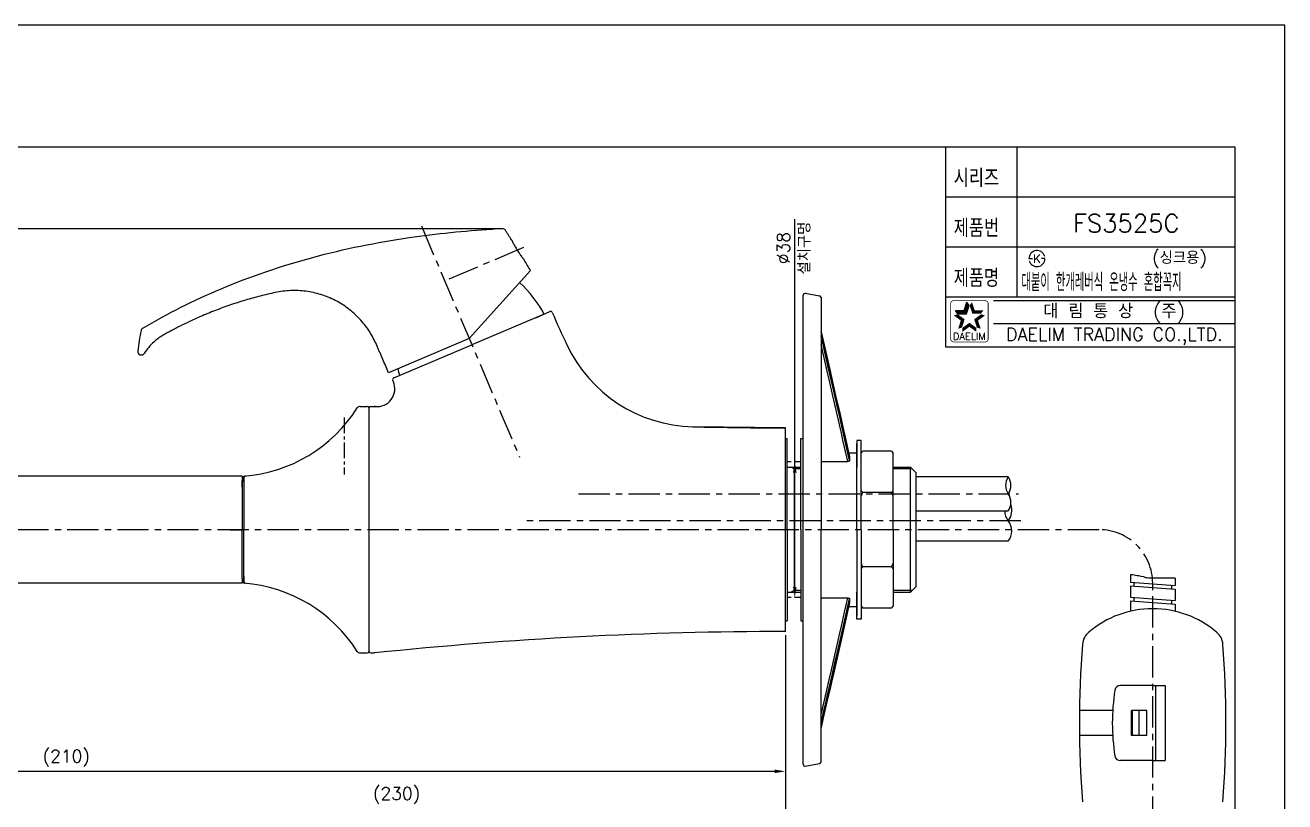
# Model space of a CAD drawing. Extents: x 21862 to 22456, y -9051 to -8631.
# Drawn here: x 22103.8 to 22456.3, y -8847.9 to -8630.6 of the extents above; entities that cross this region are included whole.
import ezdxf
from ezdxf.enums import TextEntityAlignment as Align

# ---------------------------------------------------------------- set-up
doc = ezdxf.new("R2010")
doc.units = 0
doc.header["$LTSCALE"] = 7
doc.header["$MEASUREMENT"] = 0
doc.linetypes.add('CENTER', pattern=[2, 1.25, -0.25, 0.25, -0.25])
doc.linetypes.add('HIDDEN', pattern=[0.375, 0.25, -0.125])
doc.layers.get('0').update_dxf_attribs({"color": 2, "linetype": 'CONTINUOUS'})
for name, color, linetype in [('00_COMPONENTS', 7, 'CONTINUOUS'), ('CL', 1, 'CENTER'), ('D', 2, 'CONTINUOUS'), ('DIM', 2, 'CONTINUOUS'), ('DWG', 7, 'CONTINUOUS'), ('HD', 3, 'HIDDEN')]:
    doc.layers.add(name, color=color, linetype=linetype)
doc.styles.add('GHS', font='romans', dxfattribs={"bigfont": 'ghs'})
doc.styles.add('HAN', font='TXT.shx', dxfattribs={"bigfont": 'GHS.shx'})
doc.styles.add('ROMANS', font='romans')

# ---------------------------------------------------------------- blocks, each defined once
blk = doc.blocks.new('KS')
at = {"layer": 'D'}
for p, q in [((-2.25, 0), (-1.75, 0)), ((-1.75, 0), (-1.25, 0)), ((1.75, 0), (1.25, 0)), ((2.25, 0), (1.75, 0))]:
    blk.add_line(p, q, dxfattribs=at)
for start, end in [(15, 180), (195, 0)]:
    blk.add_arc((0, 0), 2.25, start, end, dxfattribs=at)
at = {"layer": 'D', "style": 'HAN'}
blk.add_text('K', height=2.39, dxfattribs=at).set_placement((0, 0), align=Align.MIDDLE)
blk = doc.blocks.new('BORDER')
for p, q in [((1, 1), (0, 1)), ((1, 0), (1, 1))]:
    blk.add_line(p, q)
blk = doc.blocks.new('양식')
at = {"color": 4}
for p, q in [((1219, 386), (1768, 386)), ((1768, 386), (1768, 11))]:
    blk.add_line(p, q, dxfattribs=at)
at = {"color": 7}
for p, q in [((1687, 386), (1687, 330)), ((1707, 386), (1707, 344)), ((1687, 372), (1768, 372)), ((1687, 358), (1768, 358)), ((1687, 344), (1768, 344)), ((1687, 330), (1768, 330))]:
    blk.add_line(p, q, dxfattribs=at)
at = {"color": 2}
for p, q in [((1692.24, 340.18), (1692.99, 342.49)), ((1693.65, 341.57), (1692.99, 342.49)), ((1689.81, 340.18), (1692.24, 340.18)), ((1690.48, 339.27), (1689.81, 340.18)), ((1690.48, 339.27), (1692.9, 339.27)), ((1692.9, 339.27), (1693.65, 341.57))]:
    blk.add_line(p, q, dxfattribs=at)
at = {"color": 2, "linetype": 'Continuous'}
for p, q in [((1700.5, 343), (1768, 343)), ((1700.5, 336.5), (1768, 336.5))]:
    blk.add_line(p, q, dxfattribs=at)
at = {"color": 2, "linetype": 'Continuous', "const_width": 0.2}
for points in [[(1688.48, 342.13, -0.414214), (1689.23, 342.88)], [(1688.48, 332.13), (1688.48, 342.13, -1)], [(1689.23, 342.88), (1698.23, 342.88, -0.414214), (1698.98, 342.13, 0.043396)], [(1698.98, 342.13), (1698.98, 332.13, -0.414214), (1698.23, 331.38)], [(1698.23, 331.38), (1689.48, 331.38, -0.414214), (1688.48, 332.13, 0.672398)]]:
    blk.add_lwpolyline(points, format="xyb", dxfattribs=at)
at = {"color": 2}
for points in [[(1692.24, 340.18), (1692.9, 339.27), (1692.99, 342.49), (1693.65, 341.57)], [(1694.47, 342.49), (1693.8, 341.57), (1695.22, 340.18), (1694.55, 339.27)], [(1691.32, 337.35), (1692.4, 337.7), (1689.36, 338.78), (1690.43, 339.13)], [(1689.81, 340.18), (1690.48, 339.27), (1692.24, 340.18), (1692.9, 339.27)], [(1695.22, 340.18), (1694.55, 339.27), (1697.64, 340.18), (1696.98, 339.27)], [(1698.1, 338.78), (1697.02, 339.13), (1696.14, 337.35), (1695.06, 337.7)], [(1690.57, 335.05), (1691.65, 335.4), (1691.32, 337.35), (1692.4, 337.7)], [(1693.73, 335.6), (1693.73, 336.73), (1691.77, 334.18), (1691.77, 335.31)], [(1695.69, 334.18), (1695.69, 335.31), (1693.73, 335.6), (1693.73, 336.73)], [(1696.14, 337.35), (1695.06, 337.7), (1696.89, 335.05), (1695.81, 335.4)]]:
    blk.add_solid(points, dxfattribs=at)
at = {"xscale": 594, "yscale": 420, "zscale": 594}
blk.add_blockref('BORDER', (1188, 0), dxfattribs=at)
at = {"layer": 'DIM', "color": 4}
blk.add_blockref('KS', (1712.63, 354.68), dxfattribs=at)
at = {"color": 7, "linetype": 'Continuous'}
for s, height, style, p in [('대 림 통 상  (주)', 4, 'GHS', (1734.26, 339.7)), ('DAELIM TRADING CO.,LTD.', 3.6, 'ROMANS', (1734.26, 332.93))]:
    blk.add_text(s, height=height, dxfattribs=dict(at, style=style)).set_placement(p, align=Align.MIDDLE)
at = {"color": 2, "linetype": 'Continuous', "style": 'ROMANS'}
blk.add_text('DAELIM', height=2, dxfattribs=at).set_placement((1693.73, 331.93), align=Align.CENTER)
at = {"layer": 'DIM', "style": 'GHS', "width": 0.8}
for s, p in [('시리즈', (1689.34, 374.73)), ('제품번', (1689.34, 360.73)), ('제품명', (1689.34, 346.73))]:
    blk.add_text(s, height=5, dxfattribs=at).set_placement(p)

msp = doc.modelspace()

# ---------------------------------------------------------------- linework, layer by layer
at = {"color": 7, "linetype": 'Continuous'}
for p, q in [((22316.53, -8746.24), (22317.03, -8746.24)), ((22317.03, -8771.74), (22317.03, -8746.24)), ((22320.83, -8771.74), (22320.83, -8746.24)), ((22320.83, -8746.24), (22321.53, -8746.24)), ((22346.23, -8761.35), (22338.23, -8761.35)), ((22317.03, -8771.74), (22317.03, -8797.24)), ((22320.83, -8771.74), (22320.83, -8797.24)), ((22346.23, -8782.13), (22338.23, -8782.13)), ((22316.53, -8797.24), (22317.03, -8797.24)), ((22320.83, -8797.24), (22321.53, -8797.24))]:
    msp.add_line(p, q, dxfattribs=at)
for points in [[(22338.23, -8761.35), (22338.06, -8761.17), (22337.89, -8761), (22337.73, -8760.83)], [(22337.73, -8762.39), (22337.89, -8762.05), (22338.06, -8761.7), (22338.23, -8761.35)], [(22346.23, -8761.35), (22346.4, -8761.17), (22346.57, -8761), (22346.73, -8760.83)], [(22346.73, -8762.39), (22346.57, -8762.05), (22346.4, -8761.7), (22346.23, -8761.35)], [(22338.23, -8782.13), (22338.06, -8781.78), (22337.89, -8781.44), (22337.73, -8781.09)], [(22337.73, -8782.65), (22337.89, -8782.48), (22338.06, -8782.31), (22338.23, -8782.13)], [(22346.23, -8782.13), (22346.4, -8781.78), (22346.57, -8781.44), (22346.73, -8781.09)], [(22346.73, -8782.65), (22346.57, -8782.48), (22346.4, -8782.31), (22346.23, -8782.13)]]:
    msp.add_spline(points, degree=3, dxfattribs=at)
at = {"layer": '00_COMPONENTS', "color": 7, "linetype": 'Continuous'}
for p, q in [((22237.29, -8687.52), (22237.29, -8687.52)), ((22245.21, -8699.2), (22228.06, -8718.25)), ((22249.05, -8711.4), (22228.8, -8719.99)), ((22228.06, -8718.25), (22205.51, -8727.82))]:
    msp.add_line(p, q, dxfattribs=at)
for centre, radius, start, end in [((22249.74, -8961.33), 274.1, 92.6025, 93.2001), ((22237.34, -8688.52), 1, 33.3456, 92.6013), ((21991.42, -8850.32), 295.37, 32.7197, 33.3436), ((21991.27, -8850.41), 295.55, 30.7741, 31.4432), ((22241.89, -8703.03), 0.5, 47.0977, 59.4467), ((22218.4, -8728.3), 35, 28.8809, 47.0977), ((22200.68, -8729.78), 65.9, 167.9318, 172.9764), ((22137.21, -8716.22), 1, 120.8505, 167.9262), ((22150.67, -8731.27), 16.21, 131.9819, 146.8123), ((22136.27, -8721.85), 1, 172.9599, 326.8224), ((22242, -8718.29), 35, 193.9819, 197.1191)]:
    msp.add_arc(centre, radius, start, end, dxfattribs=at)
for points, knots in [([(22136.7, -8715.36), (22143.66, -8711.2), (22159.11, -8703.47), (22184.19, -8694.98), (22209.79, -8689.77), (22226.68, -8688.1), (22234.44, -8687.66)], [0, 0, 0, 0, 0.237239, 0.503789, 0.772645, 1, 1, 1, 1]), ([(22239.93, -8690.66), (22239.93, -8690.66), (22239.93, -8690.67), (22239.94, -8690.68), (22239.94, -8690.7), (22239.96, -8690.72), (22239.97, -8690.75), (22240, -8690.81), (22240.04, -8690.9), (22240.1, -8691.02), (22240.17, -8691.17), (22240.26, -8691.34), (22240.39, -8691.61), (22240.59, -8691.98), (22240.86, -8692.47), (22241.16, -8692.99), (22241.38, -8693.35), (22241.49, -8693.53)], [0, 0, 0, 0, 0.001207, 0.004823, 0.010839, 0.019243, 0.030016, 0.043127, 0.076241, 0.118267, 0.168799, 0.227344, 0.29334, 0.445024, 0.617934, 0.805316, 1, 1, 1, 1]), ([(22241.49, -8693.53), (22241.61, -8693.71), (22241.83, -8694.06), (22242.18, -8694.57), (22242.5, -8695.03), (22242.76, -8695.38), (22242.94, -8695.62), (22243.06, -8695.78), (22243.17, -8695.92), (22243.26, -8696.03), (22243.32, -8696.11), (22243.36, -8696.16), (22243.38, -8696.19), (22243.4, -8696.21), (22243.41, -8696.23), (22243.42, -8696.23), (22243.42, -8696.24), (22243.42, -8696.24)], [0, 0, 0, 0, 0.192573, 0.378064, 0.549764, 0.701366, 0.767786, 0.827024, 0.878431, 0.921413, 0.955438, 0.968955, 0.980081, 0.98877, 0.994997, 0.998746, 1, 1, 1, 1]), ([(22205.51, -8727.82), (22205.24, -8727.2), (22204.7, -8725.97), (22203.9, -8724.12), (22203.23, -8722.58), (22202.7, -8721.34), (22202.17, -8720.11), (22201.47, -8718.57), (22200.5, -8716.81), (22199.38, -8715.12), (22197.65, -8712.93), (22195.62, -8710.93), (22193.32, -8709.2), (22190.89, -8707.68), (22187.61, -8706.17), (22184.13, -8705.25), (22181.28, -8704.88), (22179.13, -8704.78), (22176.98, -8704.88), (22174.84, -8705.16), (22172.74, -8705.6), (22170.64, -8706.11), (22168.55, -8706.63), (22165.78, -8707.4), (22162.28, -8708.48), (22158.08, -8709.96), (22153.88, -8711.63), (22151.13, -8712.86), (22149.77, -8713.5)], [0, 0, 0, 0, 0.029459, 0.058925, 0.088368, 0.10309, 0.117818, 0.14727, 0.176763, 0.206063, 0.235952, 0.298989, 0.330318, 0.361788, 0.42461, 0.487435, 0.51885, 0.550289, 0.581738, 0.613148, 0.64459, 0.676027, 0.707478, 0.739036, 0.802087, 0.868094, 0.934084, 1, 1, 1, 1]), ([(22149.77, -8713.5), (22148.9, -8713.91), (22147.61, -8714.54), (22145.9, -8715.42), (22144.63, -8716.09), (22143.37, -8716.77), (22142.12, -8717.48), (22140.92, -8718.29), (22140.18, -8718.9), (22139.83, -8719.22)], [0, 0, 0, 0, 0.250047, 0.375116, 0.500163, 0.625082, 0.750008, 0.874975, 1, 1, 1, 1])]:
    msp.add_open_spline(points, degree=3, knots=knots, dxfattribs=at)
at = {"layer": 'CL'}
for p, q in [((22214.68, -8686.73), (22242.16, -8751.48)), ((22243.27, -8692.77), (22220.95, -8702.25)), ((22258.63, -8761.74), (22381.76, -8761.74)), ((22382.43, -8769.24), (22243.77, -8769.24)), ((22404.34, -8771.74), (22008.4, -8771.74)), ((22161.12, -8771.74), (22165.03, -8771.74)), ((22161.12, -8771.74), (22165.03, -8771.74)), ((22419.34, -8869.12), (22419.34, -8786.74))]:
    msp.add_line(p, q, dxfattribs=at)
at = {"layer": 'CL', "ltscale": 0.5}
msp.add_line((22193.03, -8740.38), (22193.03, -8756.32), dxfattribs=at)
at = {"layer": 'CL'}
msp.add_arc((22404.34, -8786.74), 15, 0, 90, dxfattribs=at)
at = {"layer": 'D', "ltscale": 0.6}
for p, q in [((22236.34, -8687.52), (22098.49, -8687.52)), ((22316.53, -8801.24), (22316.53, -8851.81)), ((21899.8, -8839.36), (22313.53, -8839.36))]:
    msp.add_line(p, q, dxfattribs=at)
at = {"layer": 'D'}
for p, q in [((22319.03, -8754.74), (22318.16, -8754.24)), ((22320.83, -8754.74), (22319.03, -8754.74)), ((22352.03, -8754.74), (22346.73, -8754.74)), ((22319.03, -8788.74), (22318.16, -8789.24)), ((22320.83, -8788.74), (22319.03, -8788.74)), ((22352.03, -8788.74), (22346.73, -8788.74))]:
    msp.add_line(p, q, dxfattribs=at)
msp.add_lwpolyline([(22425.59, -8785.35), (22418.41, -8785.35), (22418.13, -8785.29), (22417.7, -8785.24), (22417.42, -8785.18), (22416.82, -8784.96), (22416.1, -8784.8), (22415.44, -8784.69), (22414.95, -8784.63), (22414.5, -8784.52), (22414.12, -8784.47), (22413.79, -8784.41), (22413.46, -8784.36), (22413.18, -8784.36), (22413.09, -8784.33)], dxfattribs=at)
for centre, radius, start, end in [((22382.35, -8759.36), 4.19, 145.4202, 214.5798), ((22375.46, -8759.36), 4.19, 325.4202, 34.5798), ((22375.46, -8764.12), 4.19, 325.4202, 34.5798), ((22382.54, -8766.37), 4.63, 181.5461, 218.358), ((22375.27, -8766.37), 4.63, 321.642, 20.8663), ((22375.27, -8772.12), 4.63, 321.642, 38.358)]:
    msp.add_arc(centre, radius, start, end, dxfattribs=at)
at = {"layer": 'D', "ltscale": 0.6}
msp.add_solid([(22313.53, -8838.86), (22313.53, -8839.86), (22316.53, -8839.36)], dxfattribs=at)
at = {"layer": 'DIM'}
msp.add_line((22319.17, -8787.75), (22319.17, -8684.82), dxfattribs=at)
for points in [[(22318.67, -8755.75), (22319.67, -8755.75), (22319.17, -8752.75)], [(22318.67, -8787.75), (22319.67, -8787.75), (22319.17, -8790.75)]]:
    msp.add_solid(points, dxfattribs=at)
at = {"layer": 'DWG'}
for p, q in [((22321.53, -8771.74), (22321.53, -8706.09)), ((22322.12, -8705.59), (22326.12, -8706.3)), ((22326.53, -8706.79), (22326.53, -8771.74)), ((22246.66, -8712.41), (22250.66, -8710.71)), ((22326.53, -8716.36), (22328.95, -8726.93)), ((22328.47, -8724.84), (22326.53, -8716.36)), ((22206.94, -8729.27), (22228.8, -8719.99)), ((22200.03, -8771.74), (22200.03, -8737.74)), ((22200.53, -8737.24), (22201.48, -8737.24)), ((22201.72, -8737.26), (22201.58, -8737.25)), ((22316.53, -8743.24), (22290.62, -8742.94)), ((22316.53, -8771.74), (22316.53, -8743.24)), ((22334.03, -8752.64), (22333.12, -8748.67)), ((22337.73, -8746.75), (22336.53, -8746.75)), ((22336.53, -8746.75), (22336.53, -8754.24)), ((22336.53, -8771.74), (22336.53, -8747.75)), ((22337.73, -8771.74), (22337.73, -8746.75)), ((22326.53, -8752.64), (22334.03, -8752.64)), ((22334.53, -8752.42), (22334.05, -8750.33)), ((22334.29, -8750.24), (22336.53, -8750.24)), ((22334.53, -8751.28), (22334.53, -8751.29)), ((22334.53, -8751.29), (22334.53, -8752.42)), ((22337.73, -8750.3), (22338.23, -8749.8)), ((22346.23, -8749.8), (22338.23, -8749.8)), ((22346.23, -8749.8), (22346.73, -8750.3)), ((22346.73, -8771.74), (22346.73, -8750.3)), ((22317.03, -8754.24), (22320.83, -8754.24)), ((22319.03, -8754.24), (22319.03, -8771.74)), ((22346.73, -8754.24), (22351.53, -8754.24)), ((22351.53, -8754.24), (22353.03, -8755.74)), ((22351.53, -8771.74), (22351.53, -8754.24)), ((22353.03, -8755.74), (22353.03, -8771.74)), ((22164.53, -8756.74), (22008.53, -8756.74)), ((22164.53, -8756.74), (22164.53, -8757.94)), ((22164.53, -8756.74), (22164.53, -8759.84)), ((22164.53, -8757.84), (22164.53, -8759.84)), ((22165.03, -8757.84), (22164.53, -8757.84)), ((22164.53, -8757.94), (22164.53, -8759.84)), ((22164.53, -8759.84), (22164.53, -8757.94)), ((22164.53, -8757.94), (22164.53, -8759.84)), ((22164.53, -8759.84), (22164.53, -8757.94)), ((22164.53, -8757.94), (22164.53, -8759.84)), ((22164.53, -8759.84), (22164.53, -8757.94)), ((22164.53, -8757.94), (22164.53, -8771.74)), ((22165.03, -8758.34), (22165.03, -8756.74)), ((22165.03, -8756.99), (22165.03, -8771.74)), ((22165.03, -8757.24), (22165.03, -8758.74)), ((22378.91, -8756.99), (22353.03, -8756.99)), ((22353.03, -8766.49), (22378.91, -8766.49)), ((22164.53, -8785.54), (22164.53, -8771.74)), ((22164.53, -8785.54), (22164.53, -8771.74)), ((22165.03, -8786.74), (22165.03, -8771.74)), ((22200.03, -8805.74), (22200.03, -8771.74)), ((22316.53, -8800.24), (22316.53, -8771.74)), ((22319.03, -8771.74), (22319.03, -8789.24)), ((22321.53, -8837.4), (22321.53, -8771.74)), ((22326.53, -8836.69), (22326.53, -8771.74)), ((22336.53, -8771.74), (22336.53, -8795.74)), ((22337.73, -8771.74), (22337.73, -8796.74)), ((22346.73, -8771.74), (22346.73, -8793.18)), ((22351.53, -8789.24), (22351.53, -8771.74)), ((22353.03, -8771.74), (22353.03, -8787.74)), ((22378.91, -8774.99), (22353.03, -8774.99)), ((22164.53, -8786.74), (22008.53, -8786.74)), ((22164.53, -8785.54), (22164.53, -8786.74)), ((22165.03, -8785.64), (22164.53, -8785.64)), ((22165.03, -8786.24), (22165.03, -8784.74)), ((22165.03, -8786.74), (22165.03, -8785.24)), ((22351.53, -8789.24), (22353.03, -8787.74)), ((22413.09, -8786.43), (22425.59, -8787.35)), ((22413.09, -8787.44), (22425.59, -8788.35)), ((22414.09, -8786.51), (22414.09, -8787.51)), ((22424.59, -8787.28), (22424.59, -8788.28)), ((22317.03, -8789.24), (22320.83, -8789.24)), ((22326.53, -8790.84), (22334.03, -8790.84)), ((22334.05, -8793.16), (22334.53, -8791.06)), ((22334.53, -8791.06), (22334.53, -8792.19)), ((22336.53, -8796.74), (22336.53, -8789.24)), ((22346.73, -8789.24), (22351.53, -8789.24)), ((22413.09, -8790.64), (22425.59, -8791.56)), ((22414.09, -8790.72), (22414.09, -8791.72)), ((22424.59, -8791.49), (22424.59, -8792.49)), ((22334.29, -8793.24), (22336.53, -8793.24)), ((22334.53, -8792.19), (22334.53, -8792.2)), ((22337.73, -8793.18), (22338.23, -8793.68)), ((22346.23, -8793.68), (22338.23, -8793.68)), ((22346.23, -8793.68), (22346.73, -8793.18)), ((22413.09, -8791.65), (22425.59, -8792.57)), ((22337.73, -8796.74), (22336.53, -8796.74)), ((22331.14, -8805.89), (22332.61, -8799.44)), ((22200.53, -8806.24), (22201.48, -8806.24)), ((22201.48, -8806.24), (22201.58, -8806.24)), ((22326.53, -8823.57), (22328.78, -8813.74)), ((22328.37, -8817.96), (22329.52, -8812.94)), ((22419.34, -8815.37), (22410.24, -8815.37)), ((22419.34, -8815.37), (22422.84, -8815.37)), ((22420.16, -8815.37), (22420.16, -8836.37)), ((22422.84, -8815.37), (22422.84, -8836.37)), ((22408.14, -8822.37), (22398.86, -8822.37)), ((22417.73, -8822.37), (22413.42, -8822.37)), ((22413.42, -8829.37), (22413.42, -8822.37)), ((22413.73, -8829.37), (22413.73, -8822.37)), ((22415.55, -8829.37), (22415.55, -8822.37)), ((22417.73, -8829.37), (22417.73, -8822.37)), ((22327.16, -8824.37), (22326.53, -8827.12)), ((22326.53, -8827.12), (22326.78, -8826.05)), ((22408.14, -8829.37), (22398.86, -8829.37)), ((22417.73, -8829.37), (22413.42, -8829.37)), ((22322.12, -8837.89), (22326.12, -8837.18)), ((22419.34, -8836.37), (22410.25, -8836.37)), ((22419.34, -8836.37), (22422.84, -8836.37))]:
    msp.add_line(p, q, dxfattribs=at)
at = {"layer": 'DWG', "linetype": 'Continuous'}
for p, q in [((22197.56, -8737.24), (22199.53, -8737.24)), ((22165.03, -8756.74), (22165.03, -8758.74)), ((22165.03, -8757.24), (22165.03, -8758.74)), ((22165.03, -8784.74), (22165.03, -8786.24)), ((22165.03, -8784.74), (22165.03, -8786.74)), ((22197.56, -8806.24), (22199.53, -8806.24)), ((22197.56, -8806.24), (22199.53, -8806.24))]:
    msp.add_line(p, q, dxfattribs=at)
at = {"layer": 'DWG', "color": 7, "linetype": 'Continuous'}
msp.add_line((22363.03, -8766.49), (22378.03, -8766.49), dxfattribs=at)
at = {"layer": 'DWG', "linetype": 'ByBlock'}
for p, q in [((22413.09, -8784.33), (22413.09, -8786.43)), ((22413.09, -8787.44), (22413.09, -8790.64)), ((22425.59, -8785.35), (22425.59, -8787.35)), ((22425.59, -8788.35), (22425.59, -8791.56)), ((22413.09, -8791.65), (22413.09, -8794.58)), ((22425.59, -8792.57), (22425.59, -8794.58))]:
    msp.add_line(p, q, dxfattribs=at)
at = {"layer": 'DWG'}
for points in [[(22328.37, -8725.51), (22327.77, -8722.9), (22326.53, -8717.49)], [(22328.78, -8729.74), (22328.24, -8727.37), (22326.53, -8719.91)], [(22330.07, -8732.94), (22329.52, -8730.53), (22328.37, -8725.51)], [(22331.26, -8737), (22330.36, -8733.07), (22328.47, -8724.84)], [(22328.95, -8726.93), (22330.61, -8734.17), (22331.13, -8736.46), (22331.65, -8738.69)], [(22330.82, -8738.65), (22329.83, -8734.3), (22328.78, -8729.74)], [(22332.61, -8744.05), (22331.65, -8739.82), (22331.13, -8737.59), (22330.07, -8732.94)], [(22333.12, -8748.67), (22332.66, -8746.69), (22332.21, -8744.72), (22330.82, -8738.65)], [(22334.53, -8751.28), (22333.79, -8748.04), (22332.97, -8744.48), (22331.26, -8737)], [(22331.65, -8738.69), (22332.61, -8742.92), (22333.57, -8747.1)], [(22334.05, -8750.33), (22333.57, -8748.23), (22333.09, -8746.13), (22332.61, -8744.05)], [(22333.57, -8747.1), (22334.05, -8749.19), (22334.53, -8751.29)], [(22334.53, -8752.42), (22334.52, -8752.45), (22334.51, -8752.48), (22334.49, -8752.5), (22334.46, -8752.53), (22334.43, -8752.55), (22334.38, -8752.58), (22334.33, -8752.59), (22334.28, -8752.61), (22334.22, -8752.62), (22334.16, -8752.63), (22334.09, -8752.64), (22334.03, -8752.64)], [(22333.12, -8794.82), (22333.57, -8792.83), (22334.03, -8790.84)], [(22334.03, -8790.84), (22334.09, -8790.84), (22334.16, -8790.85), (22334.22, -8790.86), (22334.28, -8790.87), (22334.33, -8790.89), (22334.38, -8790.91), (22334.43, -8790.93), (22334.46, -8790.95), (22334.49, -8790.98), (22334.51, -8791), (22334.52, -8791.03), (22334.53, -8791.06)], [(22330.82, -8804.83), (22331.76, -8800.73), (22332.21, -8798.77), (22333.12, -8794.82)], [(22332.13, -8802.66), (22332.98, -8798.98), (22333.79, -8795.42), (22334.53, -8792.2)], [(22334.53, -8792.19), (22334.05, -8794.29), (22333.57, -8796.39), (22333.09, -8798.49), (22332.61, -8800.57), (22332.14, -8802.65)], [(22332.61, -8799.44), (22333.09, -8797.36), (22333.57, -8795.26), (22334.05, -8793.16)], [(22332.14, -8802.65), (22330.07, -8811.66), (22329.52, -8814.07), (22328.95, -8816.55), (22328.37, -8819.09), (22327.16, -8824.37)], [(22328.78, -8813.74), (22329.31, -8811.43), (22330.82, -8804.83)], [(22329.43, -8814.45), (22330.36, -8810.4), (22332.13, -8802.66)], [(22329.52, -8812.94), (22330.61, -8808.18), (22331.14, -8805.89)], [(22326.78, -8826.05), (22327.49, -8822.91), (22329.43, -8814.45)], [(22326.53, -8825.99), (22327.16, -8823.25), (22327.77, -8820.57), (22328.37, -8817.96)]]:
    msp.add_lwpolyline(points, dxfattribs=at)
for centre, radius, start, end in [((22322.03, -8706.09), 0.5, 80, 180), ((22326.03, -8706.79), 0.5, 0, 80), ((22250.86, -8711.17), 0.5, 23.1108, 113), ((22488.73, -8609.66), 258.13, 203.1108, 205.3201), ((22291.56, -8702.94), 40, 205.3245, 268.652), ((22202.24, -8732.29), 5, 264.0369, 22.7872), ((22207.13, -8729.73), 0.5, 113, 202.8892), ((21968.87, -8830.33), 258.13, 22.7875, 22.8892), ((22200.53, -8737.74), 0.5, 90, 180), ((22201.48, -8738.24), 1, 84.0298, 90), ((22316.53, -7638.16), 1105.08, 264.02943, 264.03658), ((22316.53, -7638.16), 1105.08, 268.65636, 270), ((22165.53, -8757.2), 0.5, 94.9516, 180), ((22165.53, -8786.28), 0.5, 180, 265.0484), ((22419.34, -8821.63), 27.77, 90, 130.1295), ((22419.34, -8821.63), 27.77, 49.8705, 90), ((22316.53, -9905.32), 1105.08, 90, 95.97057), ((22404.67, -8804.23), 5, 130.1295, 175.6221), ((22434.01, -8804.23), 5, 4.3779, 49.8705), ((22687.34, -8825.87), 288.5, 175.6221, 184.3779), ((22151.34, -8825.87), 288.5, 355.6221, 4.3779), ((22200.53, -8805.74), 0.5, 180, 270), ((22201.48, -8805.24), 1, 270, 275.9704), ((22410.24, -8816.87), 1.5, 90, 171.0275), ((22467.22, -8825.86), 59.18, 171.0275, 188.9805), ((22322.03, -8837.4), 0.5, 180, 280), ((22326.03, -8836.69), 0.5, 280, 0), ((22410.25, -8834.87), 1.5, 188.9805, 270)]:
    msp.add_arc(centre, radius, start, end, dxfattribs=at)
at = {"layer": 'DWG', "linetype": 'Continuous'}
for centre, radius, start, end in [((22161.93, -8715.7), 41.15, 274.3134, 327.741), ((22197.56, -8738.24), 1, 90, 145.1877), ((22199.53, -8737.74), 0.5, 0, 90), ((22161.93, -8827.78), 41.15, 32.259, 85.6866), ((22197.56, -8805.24), 1, 214.8123, 270), ((22197.56, -8805.24), 1, 214.8123, 270), ((22199.53, -8805.74), 0.5, 270, 0), ((22199.53, -8805.74), 0.5, 270, 0)]:
    msp.add_arc(centre, radius, start, end, dxfattribs=at)
at = {"layer": 'HD'}
for p, q in [((22320.83, -8752.74), (22317.03, -8752.74)), ((22320.83, -8790.74), (22317.03, -8790.74))]:
    msp.add_line(p, q, dxfattribs=at)

# ---------------------------------------------------------------- block references
at = {"layer": 'DIM'}
msp.add_blockref('양식', (20674.31, -9050.57), dxfattribs=at)

# ---------------------------------------------------------------- texts
at = {"color": 7, "style": 'GHS'}
msp.add_text('FS3525C', height=5, dxfattribs=at).set_placement((22411.97, -8685.99), align=Align.MIDDLE)
at = {"style": 'GHS'}
msp.add_text('(싱크용)', height=3.5, dxfattribs=at).set_placement((22419.19, -8697.38))
at = {"style": 'GHS', "width": 0.5}
msp.add_text('대붙이 한개레버식 온냉수 혼합꼭지', height=5, dxfattribs=at).set_placement((22382.6, -8705))
at = {"layer": 'D', "ltscale": 0.6, "char_height": 3.5, "attachment_point": 5, "style": 'GHS'}
for s, insert in [('\\A1;(210)', (22115.28, -8835.7)), ('\\A1;(230)', (22207.72, -8846.14))]:
    msp.add_mtext(s, dxfattribs=dict(at, insert=insert))
at = {"layer": 'DIM', "insert": (22318.94, -8692.94), "char_height": 3.5, "attachment_point": 5, "rotation": 90, "style": 'GHS'}
msp.add_mtext('%%c38\\P설치구멍', dxfattribs=at)

doc.saveas('drawing.dxf')
